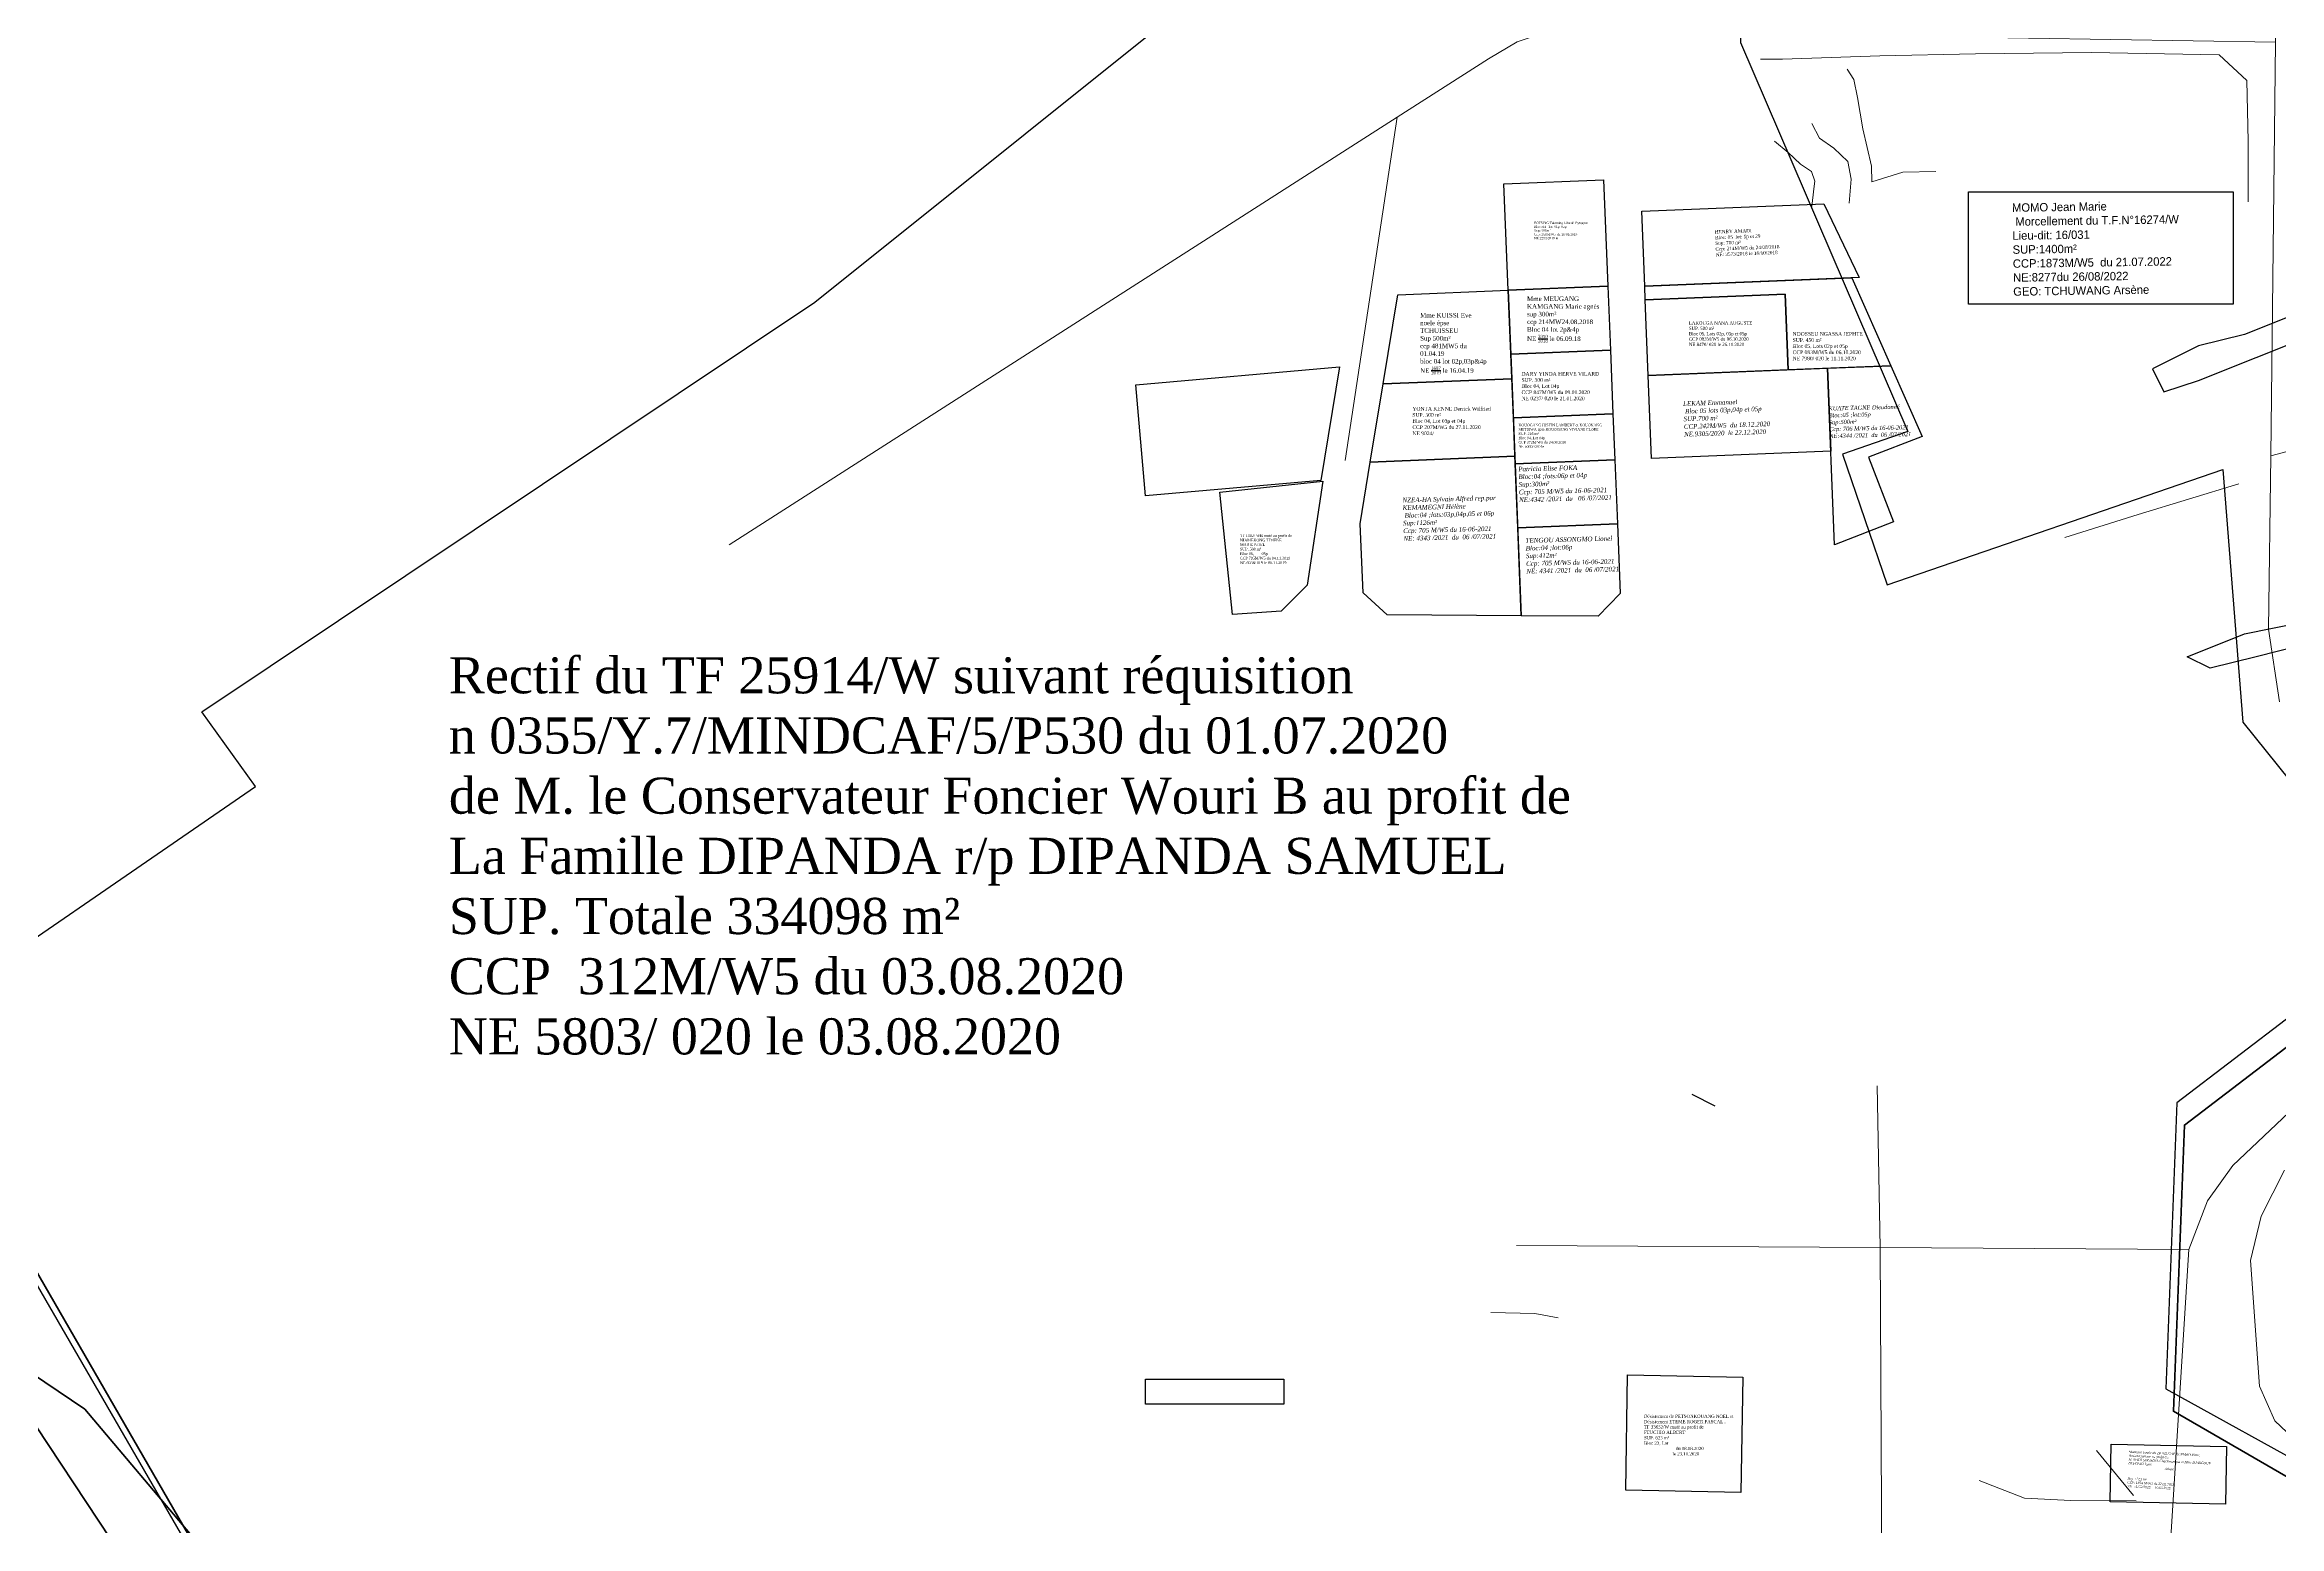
# Model space of a CAD drawing. Header units: millimetres. Extents: x 579832 to 917290, y 449831 to 1452191.
# Drawn here: x 581468.7 to 581953.6, y 450961.2 to 451282.9 of the extents above; entities that cross this region are included whole.
import ezdxf

# ---------------------------------------------------------------- set-up
doc = ezdxf.new("R2010")
doc.units = ezdxf.units.MM
doc.header["$LTSCALE"] = 10
for name, color, linetype, lineweight in [('drains_fossés', 120, 'Continuous', 20), ('Rivers', 5, 'Continuous', 40), ('Roads_others', 24, 'Continuous', 9)]:
    doc.layers.add(name, color=color, linetype=linetype, lineweight=lineweight)
for name, color, linetype in [('end maj 26 02 2021', 7, 'Continuous'), ('MAJ JAN 2022', 1, 'Continuous'), ('MAJ OCT 2021', 7, 'Continuous'), ('Parcelle MAJ', 6, 'Continuous'), ('TF 16274-w', 2, 'Continuous')]:
    doc.layers.add(name, color=color, linetype=linetype)
doc.styles.add('Times 1.0', font='times.ttf', dxfattribs={"width": 0.99, "height": 1})

msp = doc.modelspace()

# ---------------------------------------------------------------- linework, layer by layer
at = {"color": 150, "flags": 128}
for points in [[(581869.33, 451213.18), (581876.12, 451197.83), (581864.49, 451193.32), (581869.93, 451179.31), (581857.09, 451174.33), (581855.55, 451212.63)], [(581869.33, 451213.18), (581876.12, 451197.83), (581864.49, 451193.32), (581869.93, 451179.31), (581857.09, 451174.33), (581855.55, 451212.63)], [(581869.33, 451213.18), (581876.12, 451197.83), (581864.49, 451193.32), (581869.93, 451179.31), (581857.09, 451174.33), (581855.55, 451212.63)], [(581869.33, 451213.18), (581876.12, 451197.83), (581864.49, 451193.32), (581869.93, 451179.31), (581857.09, 451174.33), (581855.55, 451212.63)], [(581787.74, 451193.54), (581789.13, 451158.91), (581760, 451159.11), (581754.79, 451163.89), (581754.14, 451178.88), (581756.33, 451192.27)], [(581787.74, 451193.54), (581789.13, 451158.91), (581760, 451159.11), (581754.79, 451163.89), (581754.14, 451178.88), (581756.33, 451192.27)], [(581809.42, 451192.75), (581809.98, 451178.89), (581788.36, 451178.02), (581787.81, 451191.87)], [(581809.42, 451192.75), (581809.98, 451178.89), (581788.36, 451178.02), (581787.81, 451191.87)], [(581809.98, 451178.89), (581810.58, 451163.75), (581805.78, 451158.79), (581789.13, 451158.91), (581788.36, 451178.02)], [(581809.98, 451178.89), (581810.58, 451163.75), (581805.78, 451158.79), (581789.13, 451158.91), (581788.36, 451178.02)]]:
    msp.add_lwpolyline(points, close=True, dxfattribs=at)
at = {"lineweight": -3, "flags": 128}
msp.add_lwpolyline([(581917.17, 450978.97), (581942.17, 450978.49)], dxfattribs=at)
msp.add_lwpolyline([(581917.17, 450978.97), (581942.17, 450978.49)], dxfattribs=at)
msp.add_lwpolyline([(581917.17, 450978.97), (581942.17, 450978.49)], dxfattribs=at)
msp.add_lwpolyline([(581917.17, 450978.97), (581942.17, 450978.49)], dxfattribs=at)
at = {"layer": 'drains_fossés'}
msp.add_line((581921.99, 450967.85), (581913.98, 450977.66), dxfattribs=at)
msp.add_line((581921.99, 450967.85), (581913.98, 450977.66), dxfattribs=at)
for points in [[(581946.87, 451248.8), (581946.85, 451261.96), (581946.61, 451275.13), (581940.56, 451280.73), (581912.86, 451281.17), (581887.69, 451280.9), (581866.96, 451280.5), (581845.84, 451279.79), (581841.02, 451279.76)], [(581946.87, 451248.8), (581946.85, 451261.96), (581946.61, 451275.13), (581940.56, 451280.73), (581912.86, 451281.17), (581887.69, 451280.9), (581866.96, 451280.5), (581845.84, 451279.79), (581841.02, 451279.76)], [(581865.23, 451253.09), (581865.14, 451256.55), (581863.25, 451264.6), (581862.06, 451271.4), (581861.28, 451275.33), (581859.83, 451277.58)], [(581865.23, 451253.09), (581865.14, 451256.55), (581863.25, 451264.6), (581862.06, 451271.4), (581861.28, 451275.33), (581859.83, 451277.58)], [(581852.19, 451247.79), (581852.6, 451251.58), (581852.86, 451253.29), (581852.1, 451255.38), (581849.69, 451256.99), (581847.06, 451259.52), (581844.07, 451261.96)], [(581852.19, 451247.79), (581852.6, 451251.58), (581852.86, 451253.29), (581852.1, 451255.38), (581849.69, 451256.99), (581847.06, 451259.52), (581844.07, 451261.96)], [(581852.18, 451265.78), (581853.83, 451262.61), (581856.93, 451260.45), (581860.01, 451257.51), (581860.69, 451253.71), (581860.3, 451248.52)], [(581852.18, 451265.78), (581853.83, 451262.61), (581856.93, 451260.45), (581860.01, 451257.51), (581860.69, 451253.71), (581860.3, 451248.52)], [(581865.23, 451253.09), (581871.96, 451255.22), (581879.09, 451255.39)], [(581865.23, 451253.09), (581871.96, 451255.22), (581879.09, 451255.39)], [(581944.85, 451187.56), (581923.03, 451180.89), (581907.06, 451175.87)], [(581944.85, 451187.56), (581923.03, 451180.89), (581907.06, 451175.87)], [(581797.1, 451006.41), (581792.07, 451007.37), (581782.55, 451007.61)], [(581922.59, 450966.69), (581908.41, 450966.77), (581898.35, 450967.27), (581888.5, 450971.15)], [(581922.59, 450966.69), (581908.41, 450966.77), (581898.35, 450967.27), (581888.5, 450971.15)]]:
    msp.add_lwpolyline(points, dxfattribs=at)
at = {"layer": 'end maj 26 02 2021', "color": 1, "flags": 128}
msp.add_lwpolyline([(581523.29, 450916.17), (581435.73, 451067.69), (581514.41, 451121.81), (581502.75, 451138.06), (581635.77, 451226.97), (581727.07, 451300.14), (581760.47, 451293.77), (581792.55, 451450.37), (581822.55, 451450.4), (581822.62, 451375.4), (581836.62, 451375.41), (581836.71, 451283.41), (581873, 451198.87), (581858.81, 451194), (581868.56, 451165.63), (581941.38, 451190.64), (581945.75, 451135.81), (581981.43, 451091.36), (581931.38, 451053.09), (581929, 450990.99), (581996.59, 450953.66)], dxfattribs=at)
msp.add_lwpolyline([(581523.29, 450916.17), (581435.73, 451067.69), (581514.41, 451121.81), (581502.75, 451138.06), (581635.77, 451226.97), (581727.07, 451300.14), (581760.47, 451293.77), (581792.55, 451450.37), (581822.55, 451450.4), (581822.62, 451375.4), (581836.62, 451375.41), (581836.71, 451283.41), (581873, 451198.87), (581858.81, 451194), (581868.56, 451165.63), (581941.38, 451190.64), (581945.75, 451135.81), (581981.43, 451091.36), (581931.38, 451053.09), (581929, 450990.99), (581996.59, 450953.66)], dxfattribs=at)
at = {"layer": 'end maj 26 02 2021', "color": 1, "lineweight": 30, "flags": 128}
msp.add_lwpolyline([(581523.29, 450916.17), (581435.73, 451067.69), (581514.41, 451121.81), (581502.75, 451138.06), (581635.77, 451226.97), (581727.07, 451300.14), (581760.47, 451293.77), (581792.55, 451450.37), (581822.55, 451450.4), (581822.62, 451375.4), (581836.62, 451375.41), (581836.71, 451283.41), (581873, 451198.87), (581858.81, 451194), (581868.56, 451165.63), (581941.38, 451190.64), (581945.75, 451135.81), (581981.43, 451091.36), (581931.38, 451053.09), (581929, 450990.99), (581996.59, 450953.66)], dxfattribs=at)
msp.add_lwpolyline([(581523.29, 450916.17), (581435.73, 451067.69), (581514.41, 451121.81), (581502.75, 451138.06), (581635.77, 451226.97), (581727.07, 451300.14), (581760.47, 451293.77), (581792.55, 451450.37), (581822.55, 451450.4), (581822.62, 451375.4), (581836.62, 451375.41), (581836.71, 451283.41), (581873, 451198.87), (581858.81, 451194), (581868.56, 451165.63), (581941.38, 451190.64), (581945.75, 451135.81), (581981.43, 451091.36), (581931.38, 451053.09), (581929, 450990.99), (581996.59, 450953.66)], dxfattribs=at)
at = {"layer": 'end maj 26 02 2021', "color": 150}
for points in [[(581806.99, 451253.54), (581807.91, 451230.45), (581786.3, 451229.58), (581785.37, 451252.67)], [(581806.99, 451253.54), (581807.91, 451230.45), (581786.3, 451229.58), (581785.37, 451252.67)], [(581854.82, 451248.33), (581862.44, 451232.37), (581815.92, 451230.49), (581815.27, 451246.73)], [(581854.82, 451248.33), (581862.44, 451232.37), (581815.92, 451230.49), (581815.27, 451246.73)], [(581854.82, 451248.33), (581862.44, 451232.37), (581815.92, 451230.49), (581815.27, 451246.73)], [(581854.82, 451248.33), (581862.44, 451232.37), (581815.92, 451230.49), (581815.27, 451246.73)], [(581737.6, 450993.11), (581737.6, 450987.68), (581707.6, 450987.68), (581707.6, 450993.11)], [(581737.6, 450993.11), (581737.6, 450987.68), (581707.6, 450987.68), (581707.6, 450993.11)]]:
    msp.add_lwpolyline(points, close=True, dxfattribs=at)
at = {"layer": 'end maj 26 02 2021', "color": 150, "lineweight": -3, "flags": 128}
for points in [[(581786.3, 451229.58), (581787.06, 451210.37), (581759.12, 451209.23), (581762.3, 451228.61)], [(581786.3, 451229.58), (581787.06, 451210.37), (581759.12, 451209.23), (581762.3, 451228.61)], [(581860.88, 451232.31), (581869.33, 451213.18), (581847.06, 451212.28), (581846.41, 451228.72), (581816.04, 451227.49), (581815.92, 451230.49)], [(581860.88, 451232.31), (581869.33, 451213.18), (581847.06, 451212.28), (581846.41, 451228.72), (581816.04, 451227.49), (581815.92, 451230.49)], [(581860.88, 451232.31), (581869.33, 451213.18), (581847.06, 451212.28), (581846.41, 451228.72), (581816.04, 451227.49), (581815.92, 451230.49)], [(581860.88, 451232.31), (581869.33, 451213.18), (581847.06, 451212.28), (581846.41, 451228.72), (581816.04, 451227.49), (581815.92, 451230.49)], [(581846.41, 451228.72), (581847.07, 451212.28), (581816.69, 451211.06), (581816.04, 451227.49)], [(581846.41, 451228.72), (581847.07, 451212.28), (581816.69, 451211.06), (581816.04, 451227.49)], [(581846.41, 451228.72), (581847.07, 451212.28), (581816.69, 451211.06), (581816.04, 451227.49)], [(581846.41, 451228.72), (581847.07, 451212.28), (581816.69, 451211.06), (581816.04, 451227.49)], [(581808.47, 451216.6), (581809.02, 451202.74), (581787.41, 451201.87), (581786.85, 451215.72)], [(581808.47, 451216.6), (581809.02, 451202.74), (581787.41, 451201.87), (581786.85, 451215.72)], [(581749.67, 451212.97), (581745.62, 451188.3), (581707.58, 451184.93), (581705.44, 451209.05)], [(581749.67, 451212.97), (581745.62, 451188.3), (581707.58, 451184.93), (581705.44, 451209.05)], [(581787.07, 451210.36), (581787.74, 451193.54), (581756.33, 451192.27), (581759.12, 451209.23)], [(581787.07, 451210.36), (581787.74, 451193.54), (581756.33, 451192.27), (581759.12, 451209.23)], [(581855.55, 451212.63), (581856.28, 451194.64), (581817.42, 451193.07), (581816.69, 451211.06)], [(581855.55, 451212.63), (581856.28, 451194.64), (581817.42, 451193.07), (581816.69, 451211.06)], [(581855.55, 451212.63), (581856.28, 451194.64), (581817.42, 451193.07), (581816.69, 451211.06)], [(581855.55, 451212.63), (581856.28, 451194.64), (581817.42, 451193.07), (581816.69, 451211.06)], [(581809.02, 451202.74), (581809.42, 451192.75), (581787.81, 451191.87), (581787.41, 451201.87)], [(581809.02, 451202.74), (581809.42, 451192.75), (581787.81, 451191.87), (581787.41, 451201.87)]]:
    msp.add_lwpolyline(points, close=True, dxfattribs=at)
at = {"layer": 'end maj 26 02 2021', "color": 150, "flags": 128}
msp.add_lwpolyline([(581807.91, 451230.45), (581808.47, 451216.6), (581786.85, 451215.72), (581786.3, 451229.58)], close=True, dxfattribs=at)
msp.add_lwpolyline([(581807.91, 451230.45), (581808.47, 451216.6), (581786.85, 451215.72), (581786.3, 451229.58)], close=True, dxfattribs=at)
at = {"layer": 'end maj 26 02 2021', "flags": 128}
for points in [[(581973.61, 451232.49), (581966.11, 451227.49), (581958.61, 451224.99), (581946.11, 451219.99), (581936.11, 451217.49), (581926.11, 451212.49), (581928.61, 451207.49), (581936.11, 451209.99), (581948.61, 451214.99), (581961.11, 451219.99), (581966.11, 451222.49), (581973.61, 451222.49)], [(581973.61, 451232.49), (581966.11, 451227.49), (581958.61, 451224.99), (581946.11, 451219.99), (581936.11, 451217.49), (581926.11, 451212.49), (581928.61, 451207.49), (581936.11, 451209.99), (581948.61, 451214.99), (581961.11, 451219.99), (581966.11, 451222.49), (581973.61, 451222.49)], [(581973.61, 451232.49), (581966.11, 451227.49), (581958.61, 451224.99), (581946.11, 451219.99), (581936.11, 451217.49), (581926.11, 451212.49), (581928.61, 451207.49), (581936.11, 451209.99), (581948.61, 451214.99), (581961.11, 451219.99), (581966.11, 451222.49), (581973.61, 451222.49)], [(581973.61, 451232.49), (581966.11, 451227.49), (581958.61, 451224.99), (581946.11, 451219.99), (581936.11, 451217.49), (581926.11, 451212.49), (581928.61, 451207.49), (581936.11, 451209.99), (581948.61, 451214.99), (581961.11, 451219.99), (581966.11, 451222.49), (581973.61, 451222.49)], [(581981.11, 451157.49), (581968.61, 451154.99), (581958.61, 451152.49), (581948.61, 451149.99), (581938.61, 451147.49), (581933.61, 451149.99), (581946.11, 451154.99), (581958.61, 451157.49), (581966.11, 451159.99), (581978.61, 451162.49)], [(581981.11, 451157.49), (581968.61, 451154.99), (581958.61, 451152.49), (581948.61, 451149.99), (581938.61, 451147.49), (581933.61, 451149.99), (581946.11, 451154.99), (581958.61, 451157.49), (581966.11, 451159.99), (581978.61, 451162.49)], [(581981.11, 451157.49), (581968.61, 451154.99), (581958.61, 451152.49), (581948.61, 451149.99), (581938.61, 451147.49), (581933.61, 451149.99), (581946.11, 451154.99), (581958.61, 451157.49), (581966.11, 451159.99), (581978.61, 451162.49)], [(581981.11, 451157.49), (581968.61, 451154.99), (581958.61, 451152.49), (581948.61, 451149.99), (581938.61, 451147.49), (581933.61, 451149.99), (581946.11, 451154.99), (581958.61, 451157.49), (581966.11, 451159.99), (581978.61, 451162.49)], [(581826.11, 451054.99), (581831.11, 451052.49)], [(581826.11, 451054.99), (581831.11, 451052.49)]]:
    msp.add_lwpolyline(points, dxfattribs=at)
at = {"layer": 'end maj 26 02 2021', "color": 3, "lineweight": -3, "flags": 128}
for points in [[(581746.07, 451188.11), (581742.62, 451165.55), (581737.02, 451159.88), (581726.48, 451159.14), (581723.67, 451185.73)], [(581746.07, 451188.11), (581742.62, 451165.55), (581737.02, 451159.88), (581726.48, 451159.14), (581723.67, 451185.73)], [(581812.2, 450994.03), (581837.19, 450993.55), (581836.74, 450968.53), (581811.78, 450968.98)], [(581812.2, 450994.03), (581837.19, 450993.55), (581836.74, 450968.53), (581811.78, 450968.98)]]:
    msp.add_lwpolyline(points, close=True, dxfattribs=at)
at = {"layer": 'end maj 26 02 2021', "color": 3, "linetype": 'ByBlock', "lineweight": 40, "ltscale": 0.0014, "flags": 128}
for points in [[(581451.29, 451043.33), (581524.63, 450916.41)], [(581510.27, 450917.01), (581436.81, 451028.2)]]:
    msp.add_lwpolyline(points, dxfattribs=at)
at = {"layer": 'end maj 26 02 2021', "color": 1, "linetype": 'ByBlock', "lineweight": -3, "ltscale": 0.0014, "flags": 128}
for points in [[(581451.29, 451043.33), (581524.63, 450916.41)], [(581451.29, 451043.33), (581524.63, 450916.41)], [(581510.27, 450917.01), (581436.81, 451028.2)], [(581510.27, 450917.01), (581436.81, 451028.2)]]:
    msp.add_lwpolyline(points, dxfattribs=at)
at = {"layer": 'MAJ JAN 2022', "color": 0, "lineweight": -3, "ltscale": 0.0014, "flags": 128}
msp.add_lwpolyline([(581917.17, 450978.97), (581942.16, 450978.49), (581941.93, 450966), (581916.93, 450966.47)], close=True, dxfattribs=at)
msp.add_lwpolyline([(581917.17, 450978.97), (581942.16, 450978.49), (581941.93, 450966), (581916.93, 450966.47)], close=True, dxfattribs=at)
msp.add_lwpolyline([(581917.17, 450978.97), (581942.16, 450978.49), (581941.93, 450966), (581916.93, 450966.47)], close=True, dxfattribs=at)
msp.add_lwpolyline([(581917.17, 450978.97), (581942.16, 450978.49), (581941.93, 450966), (581916.93, 450966.47)], close=True, dxfattribs=at)
at = {"layer": 'Parcelle MAJ', "color": 6, "lineweight": 30, "flags": 128}
msp.add_lwpolyline([(581918.22, 451250.93), (581943.62, 451250.93), (581943.62, 451226.55), (581916.85, 451226.55), (581902.6, 451226.55), (581902.6, 451226.55), (581886.19, 451226.55), (581886.19, 451250.93), (581902.6, 451250.93)], close=True, dxfattribs=at)
msp.add_lwpolyline([(581918.22, 451250.93), (581943.62, 451250.93), (581943.62, 451226.55), (581916.85, 451226.55), (581902.6, 451226.55), (581902.6, 451226.55), (581886.19, 451226.55), (581886.19, 451250.93), (581902.6, 451250.93)], close=True, dxfattribs=at)
msp.add_lwpolyline([(581918.22, 451250.93), (581943.62, 451250.93), (581943.62, 451226.55), (581916.85, 451226.55), (581902.6, 451226.55), (581902.6, 451226.55), (581886.19, 451226.55), (581886.19, 451250.93), (581902.6, 451250.93)], close=True, dxfattribs=at)
msp.add_lwpolyline([(581918.22, 451250.93), (581943.62, 451250.93), (581943.62, 451226.55), (581916.85, 451226.55), (581902.6, 451226.55), (581902.6, 451226.55), (581886.19, 451226.55), (581886.19, 451250.93), (581902.6, 451250.93)], close=True, dxfattribs=at)
at = {"layer": 'Rivers'}
msp.add_lwpolyline([(581745.45, 450720.62), (581721.02, 450722.56), (581704.46, 450734.68), (581689.85, 450757.77), (581669.33, 450785.15), (581669.71, 450803.16), (581661.42, 450815.29), (581655.5, 450827.02), (581641.7, 450830.54), (581632.63, 450837.58), (581638.14, 450846.59), (581625.52, 450856.37), (581616.04, 450869.27), (581600.67, 450874.35), (581538.79, 450869.2), (581526.96, 450877.42), (581525.38, 450889.1), (581528.83, 450911.38), (581510.65, 450926.73), (581501.34, 450958.21), (581477.35, 450986.61), (581448.33, 451006.16)], dxfattribs=at)
at = {"layer": 'Roads_others'}
for p, q in [((581750.87, 451192.63), (581762.16, 451267.15)), ((581866.37, 451056.84), (581866.99, 451021.68)), ((581866.37, 451056.84), (581866.99, 451021.68)), ((581866.99, 451021.68), (581867.54, 450916.8)), ((581866.99, 451021.68), (581867.54, 450916.8))]:
    msp.add_line(p, q, dxfattribs=at)
for points in [[(581951.87, 451477.29), (581951.84, 451373.08), (581952.79, 451283.46), (581951.83, 451193.61)], [(581951.87, 451477.29), (581951.84, 451373.08), (581952.79, 451283.46), (581951.83, 451193.61)], [(581952.79, 451283.46), (581881.34, 451284.64), (581800.66, 451285.98), (581794.19, 451285.46), (581788.23, 451283.53), (581781.98, 451279.83), (581762.16, 451267.15), (581617.21, 451174.32)], [(581952.79, 451283.46), (581881.34, 451284.64), (581800.66, 451285.98), (581794.19, 451285.46), (581788.23, 451283.53), (581781.98, 451279.83), (581762.16, 451267.15), (581617.21, 451174.32)], [(581951.83, 451193.61), (581963.2, 451196.69), (581974.6, 451200.14), (581993.79, 451205.12), (582043.45, 451219.98), (582132.6, 451242.81), (582142.94, 451245.71), (582152.39, 451247.05), (582230.58, 451246.69)], [(581951.83, 451193.61), (581963.2, 451196.69), (581974.6, 451200.14), (581993.79, 451205.12), (582043.45, 451219.98), (582132.6, 451242.81), (582142.94, 451245.71), (582152.39, 451247.05), (582230.58, 451246.69)], [(581953.68, 451140.17), (581951.28, 451155.99), (581951.83, 451193.61)], [(581953.68, 451140.17), (581951.28, 451155.99), (581951.83, 451193.61)], [(581992.14, 451085.58), (581943.57, 451039.53), (581938.07, 451031.84), (581933.98, 451021.26), (581926.95, 450907.84), (581927.73, 450870.57), (581931.19, 450825.32), (581933.73, 450814.68), (581939.02, 450804.26), (581947.6, 450786.67), (581951.12, 450774.7), (581957.41, 450731.07), (581956.73, 450725.6), (581954.21, 450720.8), (581938.01, 450693.57), (581937.2, 450688.91), (581938.77, 450684.77), (581980.26, 450648.88), (581995.9, 450638.98), (582015.25, 450630.13), (582033.61, 450623.46), (582035.14, 450622.34), (582036.07, 450620.39), (582036.22, 450616.7)], [(581992.14, 451085.58), (581943.57, 451039.53), (581938.07, 451031.84), (581933.98, 451021.26), (581926.95, 450907.84), (581927.73, 450870.57), (581931.19, 450825.32), (581933.73, 450814.68), (581939.02, 450804.26), (581947.6, 450786.67), (581951.12, 450774.7), (581957.41, 450731.07), (581956.73, 450725.6), (581954.21, 450720.8), (581938.01, 450693.57), (581937.2, 450688.91), (581938.77, 450684.77), (581980.26, 450648.88), (581995.9, 450638.98), (582015.25, 450630.13), (582033.61, 450623.46), (582035.14, 450622.34), (582036.07, 450620.39), (582036.22, 450616.7)], [(581954.74, 451038.51), (581949.69, 451028.52), (581947.38, 451018.91), (581949.35, 450991.63), (581952.7, 450984.09), (581957.92, 450979.07)], [(581954.74, 451038.51), (581949.69, 451028.52), (581947.38, 451018.91), (581949.35, 450991.63), (581952.7, 450984.09), (581957.92, 450979.07)], [(581933.98, 451021.26), (581866.99, 451021.68), (581788.1, 451022.17)], [(581933.98, 451021.26), (581866.99, 451021.68), (581788.1, 451022.17)]]:
    msp.add_lwpolyline(points, dxfattribs=at)
at = {"layer": 'TF 16274-w', "color": 2, "linetype": 'ByBlock', "lineweight": 100, "flags": 128}
msp.add_lwpolyline([(581998.26, 450948.85), (581973.13, 450961.87), (581968.41, 450964.32), (581930.67, 450986.14), (581933.05, 451048.28), (581982.13, 451085.8), (581987.11, 451081.12), (581987.92, 451070.06), (582043.78, 451030.05), (582190.03, 450979.35), (582288.95, 451130.87), (582359.37, 451151.06), (582369.37, 451186.06), (582305.64, 451253.92), (582287.88, 451263.52), (582275.32, 451264.22), (582277.92, 451395.06), (582506.72, 451390.48), (582519.31, 451413.78), (582535.78, 451430.16), (582588.43, 451430.16)], dxfattribs=at)
msp.add_lwpolyline([(581998.26, 450948.85), (581973.13, 450961.87), (581968.41, 450964.32), (581930.67, 450986.14), (581933.05, 451048.28), (581982.13, 451085.8), (581987.11, 451081.12), (581987.92, 451070.06), (582043.78, 451030.05), (582190.03, 450979.35), (582288.95, 451130.87), (582359.37, 451151.06), (582369.37, 451186.06), (582305.64, 451253.92), (582287.88, 451263.52), (582275.32, 451264.22), (582277.92, 451395.06), (582506.72, 451390.48), (582519.31, 451413.78), (582535.78, 451430.16), (582588.43, 451430.16)], dxfattribs=at)

# ---------------------------------------------------------------- texts
at = {"color": 7, "insert": (581895.61, 451248.42), "char_height": 1.822, "width": 115.0639, "attachment_point": 1, "rotation": 0.8465}
msp.add_mtext('MOMO Jean Marie \\P {\\C1;Morcellement du T.F.N°16274/W\\P}Lieu-dit: 16/031\\PSUP:1400m²\\PCCP:1873M/W5  du 21.07.2022\\PNE:8277du 26/08/2022\\P{\\C1;GEO: TCHUWANG Arsène}', dxfattribs=at)
msp.add_mtext('MOMO Jean Marie \\P {\\C1;Morcellement du T.F.N°16274/W\\P}Lieu-dit: 16/031\\PSUP:1400m²\\PCCP:1873M/W5  du 21.07.2022\\PNE:8277du 26/08/2022\\P{\\C1;GEO: TCHUWANG Arsène}', dxfattribs=at)
at = {"attachment_point": 1, "rotation": 1.4596}
for s, insert, char_height, width in [('{\\fTimes New Roman|b0|i1|c0|p18;KUATE TAGNE Dieudonné\\PBloc:05 ;lot:05p\\PSup:500m²\\PCcp: 706 M/W5 du 16-06-2021\\PNE:4344 /2021  du  06 /07/2021}', (581855.8, 451204.36), 0.9, 21.8738), ('{\\fTimes New Roman|b0|i1|c0|p18;KUATE TAGNE Dieudonné\\PBloc:05 ;lot:05p\\PSup:500m²\\PCcp: 706 M/W5 du 16-06-2021\\PNE:4344 /2021  du  06 /07/2021}', (581855.8, 451204.36), 0.9, 21.8738), ('{\\fTimes New Roman|b0|i1|c0|p18;KUATE TAGNE Dieudonné\\PBloc:05 ;lot:05p\\PSup:500m²\\PCcp: 706 M/W5 du 16-06-2021\\PNE:4344 /2021  du  06 /07/2021}', (581855.8, 451204.36), 0.9, 21.8738), ('{\\fTimes New Roman|b0|i1|c0|p18;KUATE TAGNE Dieudonné\\PBloc:05 ;lot:05p\\PSup:500m²\\PCcp: 706 M/W5 du 16-06-2021\\PNE:4344 /2021  du  06 /07/2021}', (581855.8, 451204.36), 0.9, 21.8738), ('{\\fTimes New Roman|b0|i1|c0|p18;Patricia Elise FOKA\\PBloc:04 ;lots:06p et 04p\\PSup:300m²\\PCcp: 705 M/W5 du 16-06-2021\\PNE:4342 /2021  du   06 /07/2021}', (581788.45, 451191.24), 1, 21.4645), ('{\\fTimes New Roman|b0|i1|c0|p18;Patricia Elise FOKA\\PBloc:04 ;lots:06p et 04p\\PSup:300m²\\PCcp: 705 M/W5 du 16-06-2021\\PNE:4342 /2021  du   06 /07/2021}', (581788.45, 451191.24), 1, 21.4645), ('{\\fTimes New Roman|b0|i1|c0|p18;NZEA-HA Sylvain Alfred rep.par KEMAMEGNI Hélène\\P Bloc:04 ;lots:03p,04p,05 et 06p\\PSup:1126m²\\PCcp: 705 M/W5 du 16-06-2021\\PNE: 4343 /2021  du  06 /07/2021}', (581763.31, 451184.5), 1, 22.2895), ('{\\fTimes New Roman|b0|i1|c0|p18;NZEA-HA Sylvain Alfred rep.par KEMAMEGNI Hélène\\P Bloc:04 ;lots:03p,04p,05 et 06p\\PSup:1126m²\\PCcp: 705 M/W5 du 16-06-2021\\PNE: 4343 /2021  du  06 /07/2021}', (581763.31, 451184.5), 1, 22.2895), ('{\\fTimes New Roman|b0|i1|c0|p18;TENGOU ASSONGMO Lionel\\PBloc:04 ;lot:06p\\PSup:412m²\\PCcp: 705 M/W5 du 16-06-2021\\PNE: 4341 /2021  du  06 /07/2021}', (581790.02, 451175.72), 1, 20.8605), ('{\\fTimes New Roman|b0|i1|c0|p18;TENGOU ASSONGMO Lionel\\PBloc:04 ;lot:06p\\PSup:412m²\\PCcp: 705 M/W5 du 16-06-2021\\PNE: 4341 /2021  du  06 /07/2021}', (581790.02, 451175.72), 1, 20.8605)]:
    msp.add_mtext(s, dxfattribs=dict(at, insert=insert, char_height=char_height, width=width))
at = {"layer": 'end maj 26 02 2021', "insert": (581791.89, 451244.46), "char_height": 0.5, "attachment_point": 1}
msp.add_mtext_dynamic_manual_height_columns('{\\fTimes New Roman|b0|i0|c0|p18;FOTSING Talotsing Libaski Pytagore\\PBloc: 04   lot: 01p  02p\\PSup: 500m²\\PCcp: 368M/W5 du 16/01/2018\\PNE:2233/2018 le 18/07/2018}', width=62.929, gutter_width=12.5, heights=[27.92], dxfattribs=at)
msp.add_mtext_dynamic_manual_height_columns('{\\fTimes New Roman|b0|i0|c0|p18;FOTSING Talotsing Libaski Pytagore\\PBloc: 04   lot: 01p  02p\\PSup: 500m²\\PCcp: 368M/W5 du 16/01/2018\\PNE:2233/2018 le 18/07/2018}', width=62.929, gutter_width=12.5, heights=[27.92], dxfattribs=at)
at = {"layer": 'end maj 26 02 2021', "insert": (581831.12, 451242.61), "char_height": 0.7397, "attachment_point": 1, "rotation": 2.0768}
msp.add_mtext_dynamic_manual_height_columns('{\\fTimes New Roman|b0|i0|c0|p18;HENRY AMADI \\PBloc: 05  lot: 5p et 29\\PSup: 700 m²\\PCcp: 214M/W5 du 24/08/2018\\PNE: 3573/2018 le 16/10/2018}', width=82.7911, gutter_width=12.5, heights=[24.88], dxfattribs=at)
msp.add_mtext_dynamic_manual_height_columns('{\\fTimes New Roman|b0|i0|c0|p18;HENRY AMADI \\PBloc: 05  lot: 5p et 29\\PSup: 700 m²\\PCcp: 214M/W5 du 24/08/2018\\PNE: 3573/2018 le 16/10/2018}', width=82.7911, gutter_width=12.5, heights=[24.88], dxfattribs=at)
msp.add_mtext_dynamic_manual_height_columns('{\\fTimes New Roman|b0|i0|c0|p18;HENRY AMADI \\PBloc: 05  lot: 5p et 29\\PSup: 700 m²\\PCcp: 214M/W5 du 24/08/2018\\PNE: 3573/2018 le 16/10/2018}', width=82.7911, gutter_width=12.5, heights=[24.88], dxfattribs=at)
msp.add_mtext_dynamic_manual_height_columns('{\\fTimes New Roman|b0|i0|c0|p18;HENRY AMADI \\PBloc: 05  lot: 5p et 29\\PSup: 700 m²\\PCcp: 214M/W5 du 24/08/2018\\PNE: 3573/2018 le 16/10/2018}', width=82.7911, gutter_width=12.5, heights=[24.88], dxfattribs=at)
at = {"layer": 'end maj 26 02 2021', "color": 150, "linetype": 'ByBlock', "lineweight": -3, "ltscale": 0.0014, "attachment_point": 1, "style": 'Times 1.0'}
for s, insert, char_height, width in [('\\A1;Mme MEUGANG KAMGANG Marie agnès\\Psup 300m²\\Pccp 214MW24.08.2018\\PBloc 04 lot 2p&4p\\PNE {\\H0.7x;\\S2950/2018;} le 06.09.18', (581790.37, 451228.23), 1, 15.5498), ('\\A1;Mme MEUGANG KAMGANG Marie agnès\\Psup 300m²\\Pccp 214MW24.08.2018\\PBloc 04 lot 2p&4p\\PNE {\\H0.7x;\\S2950/2018;} le 06.09.18', (581790.37, 451228.23), 1, 15.5498), ('\\A1;Mme KUISSI Eve noele épse TCHUISSEU\\PSup 500m²\\Pccp 481MW5 du 01.04.19\\Pbloc 04 lot 02p,03p&4p\\PNE {\\H0.7x;\\S1687/2019;} le 16.04.19', (581767.16, 451224.66), 1, 14.092), ('\\A1;Mme KUISSI Eve noele épse TCHUISSEU\\PSup 500m²\\Pccp 481MW5 du 01.04.19\\Pbloc 04 lot 02p,03p&4p\\PNE {\\H0.7x;\\S1687/2019;} le 16.04.19', (581767.16, 451224.66), 1, 14.092), ('{\\C256;LAKOUGA NANA AUGUSTE\\PSUP. 500 m²\\PBloc 05, Lots 02p, 03p et 05p\\PCCP 083M/W5 du 06.10.2020\\PNE 8470/ 020 le 26.11.2020}', (581825.5, 451222.83), 0.7, 24.6976), ('{\\C256;LAKOUGA NANA AUGUSTE\\PSUP. 500 m²\\PBloc 05, Lots 02p, 03p et 05p\\PCCP 083M/W5 du 06.10.2020\\PNE 8470/ 020 le 26.11.2020}', (581825.5, 451222.83), 0.7, 24.6976), ('{\\C256;LAKOUGA NANA AUGUSTE\\PSUP. 500 m²\\PBloc 05, Lots 02p, 03p et 05p\\PCCP 083M/W5 du 06.10.2020\\PNE 8470/ 020 le 26.11.2020}', (581825.5, 451222.83), 0.7, 24.6976), ('{\\C256;LAKOUGA NANA AUGUSTE\\PSUP. 500 m²\\PBloc 05, Lots 02p, 03p et 05p\\PCCP 083M/W5 du 06.10.2020\\PNE 8470/ 020 le 26.11.2020}', (581825.5, 451222.83), 0.7, 24.6976), ('{\\C256;NDOSSEU NGASSA JEPHTE\\PSUP. 450 m²\\PBloc 05, Lots 02p et 05p\\PCCP 083M/W5 du 06.10.2020\\PNE 7980/ 020 le 11.11.2020}', (581848.02, 451220.51), 0.8, 39.8868), ('{\\C256;NDOSSEU NGASSA JEPHTE\\PSUP. 450 m²\\PBloc 05, Lots 02p et 05p\\PCCP 083M/W5 du 06.10.2020\\PNE 7980/ 020 le 11.11.2020}', (581848.02, 451220.51), 0.8, 39.8868), ('{\\C256;NDOSSEU NGASSA JEPHTE\\PSUP. 450 m²\\PBloc 05, Lots 02p et 05p\\PCCP 083M/W5 du 06.10.2020\\PNE 7980/ 020 le 11.11.2020}', (581848.02, 451220.51), 0.8, 39.8868), ('{\\C256;NDOSSEU NGASSA JEPHTE\\PSUP. 450 m²\\PBloc 05, Lots 02p et 05p\\PCCP 083M/W5 du 06.10.2020\\PNE 7980/ 020 le 11.11.2020}', (581848.02, 451220.51), 0.8, 39.8868), ('{\\C256;DARY YINDA HERVE VILARD\\PSUP. 300 m²\\PBloc 04, Lot 04p\\PCCP 847M/W5 du 09.01.2020\\PNE 0237/ 020 le 21.01.2020}', (581789.18, 451211.83), 0.8, 36.3134), ('{\\C256;DARY YINDA HERVE VILARD\\PSUP. 300 m²\\PBloc 04, Lot 04p\\PCCP 847M/W5 du 09.01.2020\\PNE 0237/ 020 le 21.01.2020}', (581789.18, 451211.83), 0.8, 36.3134), ('{\\fTimes New Roman|b0|i0|c186|p18;\\C256;YONTA KENNE Derrick Wilfried \\PSUP. \\fTimes New Roman|b0|i0|c0|p18;5\\fTimes New Roman|b0|i0|c186|p18;00 m²\\PBloc 04, Lot 0\\fTimes New Roman|b0|i0|c0|p18;3\\fTimes New Roman|b0|i0|c186|p18;p\\fTimes New Roman|b0|i0|c0|p18; et 04p\\fTimes New Roman|b0|i0|c186|p18;\\PCCP \\fTimes New Roman|b0|i0|c0|p18;207\\fTimes New Roman|b0|i0|c186|p18;M/W5 du \\fTimes New Roman|b0|i0|c0|p18;27.11.2020\\P\\fTimes New Roman|b0|i0|c186|p18;NE \\fTimes New Roman|b0|i0|c0|p18;9024\\fTimes New Roman|b0|i0|c186|p18;/ 020 le \\fTimes New Roman|b0|i0|c0|p18; 11.12.2020}', (581765.49, 451204.25), 0.8, 36.3134), ('{\\fTimes New Roman|b0|i0|c186|p18;\\C256;YONTA KENNE Derrick Wilfried \\PSUP. \\fTimes New Roman|b0|i0|c0|p18;5\\fTimes New Roman|b0|i0|c186|p18;00 m²\\PBloc 04, Lot 0\\fTimes New Roman|b0|i0|c0|p18;3\\fTimes New Roman|b0|i0|c186|p18;p\\fTimes New Roman|b0|i0|c0|p18; et 04p\\fTimes New Roman|b0|i0|c186|p18;\\PCCP \\fTimes New Roman|b0|i0|c0|p18;207\\fTimes New Roman|b0|i0|c186|p18;M/W5 du \\fTimes New Roman|b0|i0|c0|p18;27.11.2020\\P\\fTimes New Roman|b0|i0|c186|p18;NE \\fTimes New Roman|b0|i0|c0|p18;9024\\fTimes New Roman|b0|i0|c186|p18;/ 020 le \\fTimes New Roman|b0|i0|c0|p18; 11.12.2020}', (581765.49, 451204.25), 0.8, 36.3134), ('{\\C256;KOUOGANG JUSTIN LAMBERT et KOUONANG\\PMETSIWA épse KOUOGANG VIVIANE FLORE\\PSUP. 216 m²\\PBloc 04, Lot 04p\\PCCP 372M/W5 du 24.08.2020\\PNE 6069/ 020 le 08.10.2020}', (581788.52, 451200.59), 0.56, 24.3766), ('{\\C256;KOUOGANG JUSTIN LAMBERT et KOUONANG\\PMETSIWA épse KOUOGANG VIVIANE FLORE\\PSUP. 216 m²\\PBloc 04, Lot 04p\\PCCP 372M/W5 du 24.08.2020\\PNE 6069/ 020 le 08.10.2020}', (581788.52, 451200.59), 0.56, 24.3766), ('{\\C1;TF 1502/ WB muté au profit de\\C256;\\PNIAMEKONG TIMENE \\PMARIE NOEL\\PSUP. 500 m²\\PBloc 06, Lot 05p\\PCCP 795M/W5 du 04.11.2019\\PNE 6038/ 019 le 06.11.2019}', (581728.08, 451176.59), 0.5878, 20.0472), ('{\\C1;TF 1502/ WB muté au profit de\\C256;\\PNIAMEKONG TIMENE \\PMARIE NOEL\\PSUP. 500 m²\\PBloc 06, Lot 05p\\PCCP 795M/W5 du 04.11.2019\\PNE 6038/ 019 le 06.11.2019}', (581728.08, 451176.59), 0.5878, 20.0472), ('{\\fTimes New Roman|b0|i0|c186|p18;\\C1;Rectif du TF \\fTimes New Roman|b0|i0|c0|p18;25914\\fTimes New Roman|b0|i0|c186|p18;/W suivant réquisition \\fTimes New Roman|b0|i0|c0|p18;\\P\\fTimes New Roman|b0|i0|c186|p18;n 0\\fTimes New Roman|b0|i0|c0|p18;355\\fTimes New Roman|b0|i0|c186|p18;/Y.\\fTimes New Roman|b0|i0|c0|p18;7\\fTimes New Roman|b0|i0|c186|p18;/MINDCAF/5/P530 du \\fTimes New Roman|b0|i0|c0|p18;01\\fTimes New Roman|b0|i0|c186|p18;.0\\fTimes New Roman|b0|i0|c0|p18;7\\fTimes New Roman|b0|i0|c186|p18;.2020\\Pde M. le Conservateur Foncier Wouri B au profit de\\P\\C256;La Famille \\fTimes New Roman|b0|i0|c0|p18;DIPANDA\\fTimes New Roman|b0|i0|c186|p18; r/p \\fTimes New Roman|b0|i0|c0|p18;DIPANDA SAMUEL\\fTimes New Roman|b0|i0|c186|p18;\\PSUP. Totale \\fTimes New Roman|b0|i0|c0|p18;334098\\fTimes New Roman|b0|i0|c186|p18; m²\\PCCP \\fTimes New Roman|b0|i0|c0|p18; 312M/W5 du 03.08.2020\\fTimes New Roman|b0|i0|c186|p18;\\PNE \\fTimes New Roman|b0|i0|c0|p18;5803\\fTimes New Roman|b0|i0|c186|p18;/ 020 le 0\\fTimes New Roman|b0|i0|c0|p18;3\\fTimes New Roman|b0|i0|c186|p18;.0\\fTimes New Roman|b0|i0|c0|p18;8\\fTimes New Roman|b0|i0|c186|p18;.2020}', (581556.37, 451149.89), 7.84, 2271.2491), ('{\\fTimes New Roman|b0|i0|c186|p18;\\C1;Rectif du TF \\fTimes New Roman|b0|i0|c0|p18;25914\\fTimes New Roman|b0|i0|c186|p18;/W suivant réquisition \\fTimes New Roman|b0|i0|c0|p18;\\P\\fTimes New Roman|b0|i0|c186|p18;n 0\\fTimes New Roman|b0|i0|c0|p18;355\\fTimes New Roman|b0|i0|c186|p18;/Y.\\fTimes New Roman|b0|i0|c0|p18;7\\fTimes New Roman|b0|i0|c186|p18;/MINDCAF/5/P530 du \\fTimes New Roman|b0|i0|c0|p18;01\\fTimes New Roman|b0|i0|c186|p18;.0\\fTimes New Roman|b0|i0|c0|p18;7\\fTimes New Roman|b0|i0|c186|p18;.2020\\Pde M. le Conservateur Foncier Wouri B au profit de\\P\\C256;La Famille \\fTimes New Roman|b0|i0|c0|p18;DIPANDA\\fTimes New Roman|b0|i0|c186|p18; r/p \\fTimes New Roman|b0|i0|c0|p18;DIPANDA SAMUEL\\fTimes New Roman|b0|i0|c186|p18;\\PSUP. Totale \\fTimes New Roman|b0|i0|c0|p18;334098\\fTimes New Roman|b0|i0|c186|p18; m²\\PCCP \\fTimes New Roman|b0|i0|c0|p18; 312M/W5 du 03.08.2020\\fTimes New Roman|b0|i0|c186|p18;\\PNE \\fTimes New Roman|b0|i0|c0|p18;5803\\fTimes New Roman|b0|i0|c186|p18;/ 020 le 0\\fTimes New Roman|b0|i0|c0|p18;3\\fTimes New Roman|b0|i0|c186|p18;.0\\fTimes New Roman|b0|i0|c0|p18;8\\fTimes New Roman|b0|i0|c186|p18;.2020}', (581556.37, 451149.89), 7.84, 2271.2491), ('{\\fTimes New Roman|b0|i0|c186|p18;\\C1;Désistement de PETSONKOUANG NOEL et\\PDésistement ETEME ROGER PASCAL .\\PTF 33652/W muté au profit de\\P\\C256;FEUCHIO ALBERT\\PSUP. 625 m²\\PBloc 23, Lot 03\\PCCP 086M/W5 du 08.08.2020\\PNE 7684/ 020 le 23.10.2020}', (581815.75, 450985.42), 0.7, 37.2696), ('{\\fTimes New Roman|b0|i0|c186|p18;\\C1;Désistement de PETSONKOUANG NOEL et\\PDésistement ETEME ROGER PASCAL .\\PTF 33652/W muté au profit de\\P\\C256;FEUCHIO ALBERT\\PSUP. 625 m²\\PBloc 23, Lot 03\\PCCP 086M/W5 du 08.08.2020\\PNE 7684/ 020 le 23.10.2020}', (581815.75, 450985.42), 0.7, 37.2696)]:
    msp.add_mtext(s, dxfattribs=dict(at, insert=insert, char_height=char_height, width=width))
at = {"layer": 'end maj 26 02 2021', "color": 150, "linetype": 'ByBlock', "lineweight": -3, "ltscale": 0.0014, "insert": (581824.22, 451205.46), "char_height": 1, "width": 24.5642, "attachment_point": 1, "rotation": 1.9045, "style": 'Times 1.0'}
msp.add_mtext('{\\fTimes New Roman|b0|i1|c0|p18;\\C7;LEKAM Emmanuel \\P Bloc 05 lots 03p,04p et 05p \\PSUP.700 m²\\PCCP.242M/W5  du 18.12.2020\\PNE.9305/2020  le 22.12.2020}', dxfattribs=at)
msp.add_mtext('{\\fTimes New Roman|b0|i1|c0|p18;\\C7;LEKAM Emmanuel \\P Bloc 05 lots 03p,04p et 05p \\PSUP.700 m²\\PCCP.242M/W5  du 18.12.2020\\PNE.9305/2020  le 22.12.2020}', dxfattribs=at)
msp.add_mtext('{\\fTimes New Roman|b0|i1|c0|p18;\\C7;LEKAM Emmanuel \\P Bloc 05 lots 03p,04p et 05p \\PSUP.700 m²\\PCCP.242M/W5  du 18.12.2020\\PNE.9305/2020  le 22.12.2020}', dxfattribs=at)
msp.add_mtext('{\\fTimes New Roman|b0|i1|c0|p18;\\C7;LEKAM Emmanuel \\P Bloc 05 lots 03p,04p et 05p \\PSUP.700 m²\\PCCP.242M/W5  du 18.12.2020\\PNE.9305/2020  le 22.12.2020}', dxfattribs=at)
at = {"layer": 'MAJ OCT 2021', "insert": (581921.01, 450977.63), "char_height": 0.94819, "width": 18.4, "attachment_point": 1, "rotation": 357.2083}
msp.add_mtext('{\\fTimes New Roman|b0|i1|c0|p18;\\H0.5273x;\\C1;Mutation Totale du TF 33512/W\\fTimes New Roman|b0|i0|c0|p18;\\C256;  de SUMO Pierre\\PAdrien Gustave au profit de:\\P\\fTimes New Roman|b0|i1|c0|p18;\\C1;M. NATO SOUNDJA Charlemangne et Mme DJANGOUE DEFOSSO Epse\\PNATO SOUNDJA Arlette Aliane\\H1.896x;\\P\\H0.5274x;lieu dit: Bonamoussadi\\H1.896x;\\P\\fTimes New Roman|b0|i0|c0|p18;\\H0.5273x;\\C256;Bloc : 23 Lot: 05pa\\PSup  : 313 m²\\PCCP: 1454 M/W5 du 22.02.2022\\PNE  : 4252/2022 le 10.03.2022\\Pgéo: SONE .E}', dxfattribs=at)
msp.add_mtext('{\\fTimes New Roman|b0|i1|c0|p18;\\H0.5273x;\\C1;Mutation Totale du TF 33512/W\\fTimes New Roman|b0|i0|c0|p18;\\C256;  de SUMO Pierre\\PAdrien Gustave au profit de:\\P\\fTimes New Roman|b0|i1|c0|p18;\\C1;M. NATO SOUNDJA Charlemangne et Mme DJANGOUE DEFOSSO Epse\\PNATO SOUNDJA Arlette Aliane\\H1.896x;\\P\\H0.5274x;lieu dit: Bonamoussadi\\H1.896x;\\P\\fTimes New Roman|b0|i0|c0|p18;\\H0.5273x;\\C256;Bloc : 23 Lot: 05pa\\PSup  : 313 m²\\PCCP: 1454 M/W5 du 22.02.2022\\PNE  : 4252/2022 le 10.03.2022\\Pgéo: SONE .E}', dxfattribs=at)
msp.add_mtext('{\\fTimes New Roman|b0|i1|c0|p18;\\H0.5273x;\\C1;Mutation Totale du TF 33512/W\\fTimes New Roman|b0|i0|c0|p18;\\C256;  de SUMO Pierre\\PAdrien Gustave au profit de:\\P\\fTimes New Roman|b0|i1|c0|p18;\\C1;M. NATO SOUNDJA Charlemangne et Mme DJANGOUE DEFOSSO Epse\\PNATO SOUNDJA Arlette Aliane\\H1.896x;\\P\\H0.5274x;lieu dit: Bonamoussadi\\H1.896x;\\P\\fTimes New Roman|b0|i0|c0|p18;\\H0.5273x;\\C256;Bloc : 23 Lot: 05pa\\PSup  : 313 m²\\PCCP: 1454 M/W5 du 22.02.2022\\PNE  : 4252/2022 le 10.03.2022\\Pgéo: SONE .E}', dxfattribs=at)
msp.add_mtext('{\\fTimes New Roman|b0|i1|c0|p18;\\H0.5273x;\\C1;Mutation Totale du TF 33512/W\\fTimes New Roman|b0|i0|c0|p18;\\C256;  de SUMO Pierre\\PAdrien Gustave au profit de:\\P\\fTimes New Roman|b0|i1|c0|p18;\\C1;M. NATO SOUNDJA Charlemangne et Mme DJANGOUE DEFOSSO Epse\\PNATO SOUNDJA Arlette Aliane\\H1.896x;\\P\\H0.5274x;lieu dit: Bonamoussadi\\H1.896x;\\P\\fTimes New Roman|b0|i0|c0|p18;\\H0.5273x;\\C256;Bloc : 23 Lot: 05pa\\PSup  : 313 m²\\PCCP: 1454 M/W5 du 22.02.2022\\PNE  : 4252/2022 le 10.03.2022\\Pgéo: SONE .E}', dxfattribs=at)

doc.saveas('drawing.dxf')
